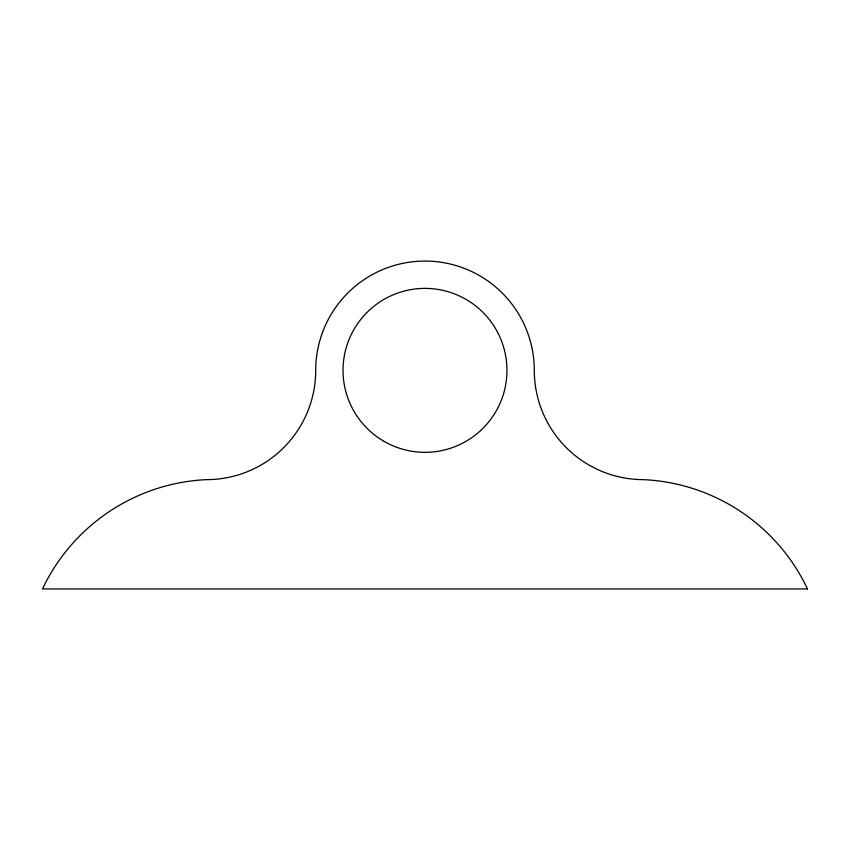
<?xml version="1.0" encoding="UTF-8"?>
<svg xmlns="http://www.w3.org/2000/svg" width="850" height="850" viewBox="0 0 850 850"><rect width="100%" height="100%" fill="white"/><g stroke="black" fill="none" stroke-linecap="round" stroke-linejoin="round"><path stroke-width="1.27" d="M807.5 588.933L42.5 588.933A191.25 191.25 0 0 1 206.433 479.644A109.289 109.289 0 0 0 315.711 370.356A109.289 109.289 0 0 1 425 261.067A109.289 109.289 0 0 1 534.289 370.356A109.289 109.289 0 0 0 643.567 479.644A191.25 191.25 0 0 1 807.5 588.933M384.019 441.341A81.961 81.961 0 0 0 506.961 370.356A81.961 81.961 0 0 0 384.019 299.37A81.961 81.961 0 0 0 384.019 441.341"/></g></svg>
